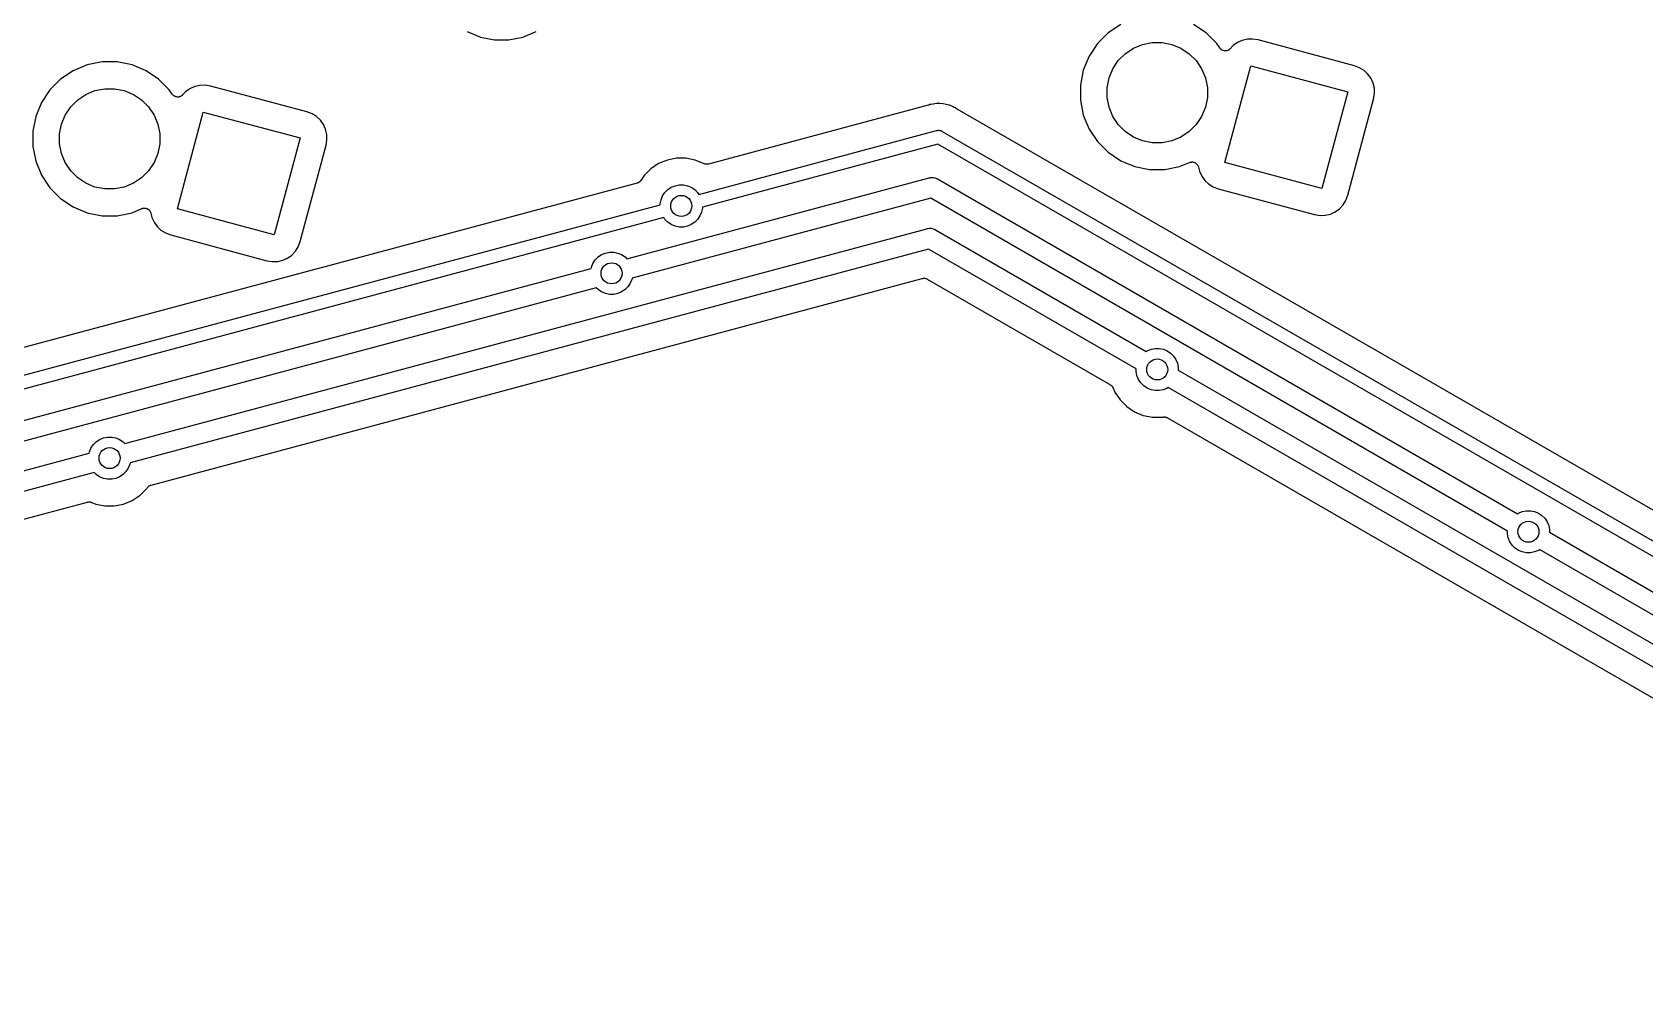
# Model space of a CAD drawing. Extents: x 0.5 to 11.2, y -6.4 to -1.8.
# Drawn here: x 2.374 to 3.58, y -4.705 to -3.996 of the extents above; entities that cross this region are included whole.
import ezdxf

# ---------------------------------------------------------------- set-up
doc = ezdxf.new("R2010")
doc.units = 0
doc.header["$MEASUREMENT"] = 0
doc.layers.add('BLACK', color=7, linetype='CONTINUOUS')

msp = doc.modelspace()

# ---------------------------------------------------------------- linework, layer by layer
at = {"layer": 'BLACK', "linetype": 'CONTINUOUS'}
for p, q in [((3.18851, -3.98997), (3.17909, -3.99626)), ((3.2524, -3.99626), (3.24298, -3.98997)), ((2.69952, -3.99526), (2.70942, -3.99936)), ((2.70942, -3.99936), (2.71994, -4.00146)), ((2.71994, -4.00146), (2.73067, -4.00146)), ((2.73067, -4.00146), (2.74119, -3.99936)), ((2.74119, -3.99936), (2.7511, -3.99526)), ((3.17108, -4.00427), (3.16479, -4.01368)), ((3.17909, -3.99626), (3.17108, -4.00427)), ((3.2048, -4.00486), (3.21205, -4.00342)), ((3.21205, -4.00342), (3.21944, -4.00342)), ((3.21944, -4.00342), (3.22668, -4.00486)), ((3.26041, -4.00427), (3.2524, -3.99626)), ((3.26255, -4.00748), (3.26041, -4.00427)), ((3.27577, -4.00347), (3.27257, -4.00577)), ((3.27936, -4.00185), (3.27577, -4.00347)), ((3.2832, -4.00095), (3.27936, -4.00185)), ((3.28713, -4.00082), (3.2832, -4.00095)), ((3.29126, -4.0015), (3.28713, -4.00082)), ((3.36323, -4.02079), (3.29126, -4.0015)), ((3.16479, -4.01368), (3.16045, -4.02415)), ((3.18661, -4.01702), (3.19184, -4.01179)), ((3.19184, -4.01179), (3.19798, -4.00769)), ((3.19798, -4.00769), (3.2048, -4.00486)), ((3.22668, -4.00486), (3.23351, -4.00769)), ((3.23351, -4.00769), (3.23965, -4.01179)), ((3.23965, -4.01179), (3.24487, -4.01702)), ((3.2626, -4.00753), (3.26255, -4.00748)), ((3.26263, -4.00759), (3.2626, -4.00753)), ((3.26291, -4.00791), (3.26263, -4.00759)), ((3.26317, -4.00824), (3.26291, -4.00791)), ((3.26322, -4.00828), (3.26317, -4.00824)), ((3.26327, -4.00833), (3.26322, -4.00828)), ((3.2636, -4.00859), (3.26327, -4.00833)), ((3.26393, -4.00886), (3.2636, -4.00859)), ((3.26399, -4.00889), (3.26393, -4.00886)), ((3.26404, -4.00893), (3.26399, -4.00889)), ((3.26441, -4.00912), (3.26404, -4.00893)), ((3.26479, -4.00932), (3.26441, -4.00912)), ((3.26485, -4.00934), (3.26479, -4.00932)), ((3.26491, -4.00937), (3.26485, -4.00934)), ((3.26532, -4.00948), (3.26491, -4.00937)), ((3.26572, -4.0096), (3.26532, -4.00948)), ((3.26579, -4.00961), (3.26572, -4.0096)), ((3.26585, -4.00963), (3.26579, -4.00961)), ((3.26627, -4.00966), (3.26585, -4.00963)), ((3.26669, -4.0097), (3.26627, -4.00966)), ((3.26676, -4.0097), (3.26669, -4.0097)), ((3.26682, -4.0097), (3.26676, -4.0097)), ((3.26724, -4.00965), (3.26682, -4.0097)), ((3.26766, -4.00961), (3.26724, -4.00965)), ((3.26773, -4.00959), (3.26766, -4.00961)), ((3.26779, -4.00959), (3.26773, -4.00959)), ((3.26819, -4.00946), (3.26779, -4.00959)), ((3.2686, -4.00934), (3.26819, -4.00946)), ((3.26866, -4.0093), (3.2686, -4.00934)), ((3.26872, -4.00928), (3.26866, -4.0093)), ((3.26909, -4.00908), (3.26872, -4.00928)), ((3.26946, -4.00888), (3.26909, -4.00908)), ((3.26951, -4.00884), (3.26946, -4.00888)), ((3.26957, -4.00881), (3.26951, -4.00884)), ((3.26989, -4.00853), (3.26957, -4.00881)), ((3.27022, -4.00827), (3.26989, -4.00853)), ((3.27026, -4.00822), (3.27022, -4.00827)), ((3.27031, -4.00817), (3.27026, -4.00822)), ((3.27036, -4.00812), (3.27031, -4.00817)), ((3.27257, -4.00577), (3.27036, -4.00812)), ((2.40483, -4.02453), (2.39541, -4.03083)), ((2.41529, -4.0202), (2.40483, -4.02453)), ((2.4264, -4.01799), (2.41529, -4.0202)), ((2.43772, -4.01799), (2.4264, -4.01799)), ((2.44883, -4.0202), (2.43772, -4.01799)), ((2.4593, -4.02453), (2.44883, -4.0202)), ((2.46872, -4.03083), (2.4593, -4.02453)), ((3.16045, -4.02415), (3.15824, -4.03526)), ((3.17968, -4.02998), (3.18251, -4.02316)), ((3.18251, -4.02316), (3.18661, -4.01702)), ((3.24487, -4.01702), (3.24897, -4.02316)), ((3.24897, -4.02316), (3.2518, -4.02998)), ((3.26641, -4.09332), (3.28582, -4.02088)), ((3.28582, -4.02088), (3.35826, -4.04029)), ((3.36715, -4.02226), (3.36323, -4.02079)), ((3.3705, -4.02434), (3.36715, -4.02226)), ((3.37337, -4.02704), (3.3705, -4.02434)), ((3.37567, -4.03024), (3.37337, -4.02704)), ((2.3874, -4.03883), (2.38111, -4.04825)), ((2.39541, -4.03083), (2.3874, -4.03883)), ((2.4143, -4.04226), (2.42112, -4.03943)), ((2.42112, -4.03943), (2.42837, -4.03799)), ((2.42837, -4.03799), (2.43575, -4.03799)), ((2.43575, -4.03799), (2.443, -4.03943)), ((2.443, -4.03943), (2.44982, -4.04226)), ((2.47672, -4.03883), (2.46872, -4.03083)), ((2.47887, -4.04205), (2.47672, -4.03883)), ((2.48889, -4.04033), (2.48668, -4.04269)), ((2.49209, -4.03804), (2.48889, -4.04033)), ((2.49568, -4.03641), (2.49209, -4.03804)), ((2.49951, -4.03552), (2.49568, -4.03641)), ((2.50345, -4.03539), (2.49951, -4.03552)), ((2.50758, -4.03607), (2.50345, -4.03539)), ((2.52074, -4.0396), (2.50758, -4.03607)), ((2.57955, -4.05535), (2.52074, -4.0396)), ((3.15824, -4.03526), (3.15824, -4.04658)), ((3.17824, -4.03723), (3.17968, -4.02998)), ((3.17824, -4.04461), (3.17824, -4.03723)), ((3.2518, -4.02998), (3.25324, -4.03723)), ((3.25324, -4.03723), (3.25324, -4.04461)), ((3.35826, -4.04029), (3.33885, -4.11273)), ((3.37729, -4.03383), (3.37567, -4.03024)), ((3.37819, -4.03766), (3.37729, -4.03383)), ((3.37832, -4.0416), (3.37819, -4.03766)), ((2.38111, -4.04825), (2.37677, -4.05872)), ((2.39883, -4.05773), (2.40293, -4.05158)), ((2.40293, -4.05158), (2.40816, -4.04636)), ((2.40816, -4.04636), (2.4143, -4.04226)), ((2.44982, -4.04226), (2.45597, -4.04636)), ((2.45597, -4.04636), (2.46119, -4.05158)), ((2.46119, -4.05158), (2.46529, -4.05773)), ((2.47892, -4.0421), (2.47887, -4.04205)), ((2.47895, -4.04216), (2.47892, -4.0421)), ((2.47922, -4.04248), (2.47895, -4.04216)), ((2.47949, -4.0428), (2.47922, -4.04248)), ((2.47954, -4.04285), (2.47949, -4.0428)), ((2.47959, -4.0429), (2.47954, -4.04285)), ((2.47992, -4.04316), (2.47959, -4.0429)), ((2.48025, -4.04342), (2.47992, -4.04316)), ((2.4803, -4.04346), (2.48025, -4.04342)), ((2.48036, -4.0435), (2.4803, -4.04346)), ((2.48073, -4.04369), (2.48036, -4.0435)), ((2.4811, -4.04389), (2.48073, -4.04369)), ((2.48117, -4.04391), (2.4811, -4.04389)), ((2.48123, -4.04394), (2.48117, -4.04391)), ((2.48163, -4.04405), (2.48123, -4.04394)), ((2.48204, -4.04417), (2.48163, -4.04405)), ((2.4821, -4.04418), (2.48204, -4.04417)), ((2.48217, -4.0442), (2.4821, -4.04418)), ((2.48259, -4.04423), (2.48217, -4.0442)), ((2.48301, -4.04427), (2.48259, -4.04423)), ((2.48307, -4.04427), (2.48301, -4.04427)), ((2.48314, -4.04427), (2.48307, -4.04427)), ((2.48356, -4.04422), (2.48314, -4.04427)), ((2.48398, -4.04418), (2.48356, -4.04422)), ((2.48404, -4.04416), (2.48398, -4.04418)), ((2.48411, -4.04415), (2.48404, -4.04416)), ((2.48451, -4.04402), (2.48411, -4.04415)), ((2.48492, -4.0439), (2.48451, -4.04402)), ((2.48497, -4.04387), (2.48492, -4.0439)), ((2.48504, -4.04385), (2.48497, -4.04387)), ((2.48541, -4.04364), (2.48504, -4.04385)), ((2.48578, -4.04345), (2.48541, -4.04364)), ((2.48583, -4.04341), (2.48578, -4.04345)), ((2.48589, -4.04337), (2.48583, -4.04341)), ((2.48621, -4.0431), (2.48589, -4.04337)), ((2.48654, -4.04283), (2.48621, -4.0431)), ((2.48658, -4.04278), (2.48654, -4.04283)), ((2.48663, -4.04274), (2.48658, -4.04278)), ((2.48668, -4.04269), (2.48663, -4.04274)), ((3.04432, -4.05037), (2.88012, -4.09437)), ((3.04452, -4.0503), (3.04432, -4.05037)), ((3.04473, -4.05024), (3.04452, -4.0503)), ((3.04479, -4.05022), (3.04473, -4.05024)), ((3.04571, -4.04988), (3.04479, -4.05022)), ((3.04669, -4.04971), (3.04571, -4.04988)), ((3.0467, -4.04971), (3.04669, -4.04971)), ((3.04815, -4.04947), (3.0467, -4.04971)), ((3.04816, -4.04947), (3.04815, -4.04947)), ((3.04815, -4.04947), (3.04815, -4.04947)), ((3.05057, -4.04907), (3.04816, -4.04947)), ((3.05306, -4.04915), (3.05057, -4.04907)), ((3.05307, -4.04915), (3.05306, -4.04915)), ((3.05306, -4.04915), (3.05306, -4.04915)), ((3.0555, -4.04923), (3.05307, -4.04915)), ((3.05788, -4.04978), (3.0555, -4.04923)), ((3.06029, -4.05034), (3.05788, -4.04978)), ((3.05788, -4.04978), (3.05788, -4.04978)), ((3.05788, -4.04978), (3.05788, -4.04978)), ((3.06253, -4.05136), (3.06029, -4.05034)), ((3.06254, -4.05136), (3.06253, -4.05136)), ((3.06253, -4.05136), (3.06253, -4.05136)), ((3.06381, -4.05194), (3.06254, -4.05136)), ((3.06388, -4.05197), (3.06381, -4.05194)), ((3.06381, -4.05194), (3.06381, -4.05194)), ((3.06479, -4.05238), (3.06388, -4.05197)), ((3.06558, -4.05295), (3.06479, -4.05238)), ((3.06576, -4.05306), (3.06558, -4.05295)), ((3.15824, -4.04658), (3.16045, -4.05769)), ((3.17968, -4.05186), (3.17824, -4.04461)), ((3.18251, -4.05868), (3.17968, -4.05186)), ((3.2518, -4.05186), (3.24897, -4.05868)), ((3.25324, -4.04461), (3.2518, -4.05186)), ((3.35835, -4.1177), (3.37763, -4.04573)), ((3.37763, -4.04573), (3.37832, -4.0416)), ((2.37677, -4.05872), (2.37456, -4.06983)), ((2.39456, -4.07179), (2.396, -4.06455)), ((2.396, -4.06455), (2.39883, -4.05773)), ((2.46529, -4.05773), (2.46812, -4.06455)), ((2.46812, -4.06455), (2.46956, -4.07179)), ((2.48273, -4.12789), (2.50214, -4.05544)), ((2.50214, -4.05544), (2.57458, -4.07485)), ((2.58347, -4.05683), (2.57955, -4.05535)), ((2.58682, -4.05891), (2.58347, -4.05683)), ((2.58969, -4.0616), (2.58682, -4.05891)), ((2.59199, -4.06481), (2.58969, -4.0616)), ((2.59361, -4.06839), (2.59199, -4.06481)), ((3.06594, -4.05318), (3.06576, -4.05306)), ((3.066, -4.05322), (3.06594, -4.05318)), ((3.40422, -4.24818), (3.066, -4.05322)), ((3.16045, -4.05769), (3.16479, -4.06816)), ((3.18661, -4.06483), (3.18251, -4.05868)), ((3.19184, -4.07005), (3.18661, -4.06483)), ((3.24487, -4.06483), (3.23965, -4.07005)), ((3.24897, -4.05868), (3.24487, -4.06483)), ((2.37456, -4.06983), (2.37456, -4.08115)), ((2.39456, -4.07918), (2.39456, -4.07179)), ((2.46956, -4.07179), (2.46956, -4.07918)), ((2.57458, -4.07485), (2.55517, -4.1473)), ((2.59451, -4.07223), (2.59361, -4.06839)), ((2.59395, -4.0803), (2.59464, -4.07617)), ((2.59464, -4.07617), (2.59451, -4.07223)), ((2.87283, -4.11703), (3.05069, -4.06937)), ((3.05069, -4.06937), (3.05092, -4.06928)), ((3.05092, -4.06928), (3.05117, -4.06924)), ((3.05117, -4.06924), (3.05139, -4.06921)), ((3.05117, -4.06924), (3.05117, -4.06924)), ((3.05139, -4.06921), (3.05189, -4.06912)), ((3.05189, -4.06912), (3.0519, -4.06912)), ((3.0519, -4.06912), (3.0519, -4.06912)), ((3.0519, -4.06912), (3.05238, -4.06914)), ((3.05238, -4.06914), (3.05288, -4.06915)), ((3.05288, -4.06915), (3.05288, -4.06915)), ((3.05288, -4.06915), (3.05288, -4.06915)), ((3.05288, -4.06915), (3.05339, -4.06927)), ((3.05339, -4.06927), (3.05384, -4.06938)), ((3.05384, -4.06938), (3.05384, -4.06938)), ((3.05384, -4.06938), (3.05384, -4.06938)), ((3.05384, -4.06938), (3.05431, -4.06959)), ((3.05431, -4.06959), (3.05451, -4.06968)), ((3.05451, -4.06968), (3.05451, -4.06968)), ((3.05451, -4.06968), (3.05474, -4.06978)), ((3.05474, -4.06978), (3.05494, -4.06993)), ((3.05494, -4.06993), (3.59424, -4.38079)), ((3.16479, -4.06816), (3.17108, -4.07758)), ((3.19798, -4.07415), (3.19184, -4.07005)), ((3.2048, -4.07698), (3.19798, -4.07415)), ((3.21205, -4.07842), (3.2048, -4.07698)), ((3.22668, -4.07698), (3.21944, -4.07842)), ((3.23351, -4.07415), (3.22668, -4.07698)), ((3.23965, -4.07005), (3.23351, -4.07415)), ((2.37456, -4.08115), (2.37677, -4.09226)), ((2.396, -4.08643), (2.39456, -4.07918)), ((2.39883, -4.09325), (2.396, -4.08643)), ((2.46812, -4.08643), (2.46529, -4.09325)), ((2.46956, -4.07918), (2.46812, -4.08643)), ((2.57467, -4.15227), (2.59395, -4.0803)), ((3.05152, -4.0795), (2.87545, -4.12668)), ((3.58927, -4.38947), (3.05152, -4.0795)), ((3.17108, -4.07758), (3.17909, -4.08558)), ((3.17909, -4.08558), (3.18851, -4.09188)), ((3.21944, -4.07842), (3.21205, -4.07842)), ((2.37677, -4.09226), (2.38111, -4.10272)), ((2.40293, -4.09939), (2.39883, -4.09325)), ((2.40816, -4.10462), (2.40293, -4.09939)), ((2.46119, -4.09939), (2.45597, -4.10462)), ((2.46529, -4.09325), (2.46119, -4.09939)), ((2.83692, -4.09795), (2.83194, -4.10293)), ((2.84277, -4.09404), (2.83692, -4.09795)), ((2.84928, -4.09135), (2.84277, -4.09404)), ((2.85618, -4.08997), (2.84928, -4.09135)), ((2.86322, -4.08997), (2.85618, -4.08997)), ((2.87013, -4.09135), (2.86322, -4.08997)), ((2.87692, -4.09416), (2.87013, -4.09135)), ((2.87705, -4.0942), (2.87692, -4.09416)), ((2.87717, -4.09425), (2.87705, -4.0942)), ((2.87751, -4.09434), (2.87717, -4.09425)), ((2.87785, -4.09444), (2.87751, -4.09434)), ((2.87798, -4.09446), (2.87785, -4.09444)), ((2.87812, -4.09449), (2.87798, -4.09446)), ((2.87847, -4.0945), (2.87812, -4.09449)), ((2.87882, -4.09454), (2.87847, -4.0945)), ((2.87896, -4.09453), (2.87882, -4.09454)), ((2.87909, -4.09453), (2.87896, -4.09453)), ((2.87944, -4.09448), (2.87909, -4.09453)), ((2.87979, -4.09445), (2.87944, -4.09448)), ((2.87992, -4.09441), (2.87979, -4.09445)), ((2.88006, -4.09439), (2.87992, -4.09441)), ((2.88012, -4.09437), (2.88006, -4.09439)), ((3.18851, -4.09188), (3.19897, -4.09621)), ((3.19897, -4.09621), (3.21008, -4.09842)), ((3.21008, -4.09842), (3.22141, -4.09842)), ((3.22141, -4.09842), (3.23251, -4.09621)), ((3.23251, -4.09621), (3.23986, -4.09317)), ((3.23986, -4.09317), (3.23993, -4.09314)), ((3.23993, -4.09314), (3.24031, -4.09303)), ((3.24031, -4.09303), (3.24068, -4.09291)), ((3.24068, -4.09291), (3.24077, -4.0929)), ((3.24077, -4.0929), (3.24087, -4.09287)), ((3.24087, -4.09287), (3.24126, -4.09284)), ((3.24126, -4.09284), (3.24165, -4.09279)), ((3.24165, -4.09279), (3.24174, -4.0928)), ((3.24174, -4.0928), (3.24184, -4.09279)), ((3.24184, -4.09279), (3.24223, -4.09283)), ((3.24223, -4.09283), (3.24262, -4.09286)), ((3.24262, -4.09286), (3.24271, -4.09288)), ((3.24271, -4.09288), (3.24281, -4.09289)), ((3.24281, -4.09289), (3.24318, -4.09301)), ((3.24318, -4.09301), (3.24356, -4.09311)), ((3.24356, -4.09311), (3.24365, -4.09316)), ((3.24365, -4.09316), (3.24374, -4.09319)), ((3.24374, -4.09319), (3.24408, -4.09338)), ((3.24408, -4.09338), (3.24443, -4.09355)), ((3.24443, -4.09355), (3.24451, -4.09361)), ((3.24451, -4.09361), (3.2446, -4.09366)), ((3.2446, -4.09366), (3.2449, -4.09391)), ((3.2449, -4.09391), (3.24521, -4.09415)), ((3.24521, -4.09415), (3.24527, -4.09422)), ((3.24527, -4.09422), (3.24534, -4.09428)), ((3.24534, -4.09428), (3.24559, -4.09459)), ((3.24559, -4.09459), (3.24585, -4.09488)), ((3.24585, -4.09488), (3.2459, -4.09497)), ((3.2459, -4.09497), (3.24596, -4.09504)), ((3.24596, -4.09504), (3.24614, -4.09539)), ((3.24614, -4.09539), (3.24633, -4.09573)), ((3.24633, -4.09573), (3.24637, -4.09582)), ((3.24637, -4.09582), (3.24641, -4.09591)), ((3.24641, -4.09591), (3.24652, -4.09628)), ((3.24652, -4.09628), (3.24665, -4.09665)), ((3.24665, -4.09665), (3.24738, -4.09978)), ((3.24738, -4.09978), (3.249, -4.10337)), ((3.33885, -4.11273), (3.26641, -4.09332)), ((2.82658, -4.10871), (2.02014, -4.3248)), ((2.38111, -4.10272), (2.3874, -4.11214)), ((2.3874, -4.11214), (2.39541, -4.12015)), ((2.4143, -4.10872), (2.40816, -4.10462)), ((2.42112, -4.11155), (2.4143, -4.10872)), ((2.42837, -4.11299), (2.42112, -4.11155)), ((2.43575, -4.11299), (2.42837, -4.11299)), ((2.443, -4.11155), (2.43575, -4.11299)), ((2.44982, -4.10872), (2.443, -4.11155)), ((2.45597, -4.10462), (2.44982, -4.10872)), ((2.81901, -4.16527), (3.04502, -4.10472)), ((2.82686, -4.10861), (2.82658, -4.10871)), ((2.82715, -4.10853), (2.82686, -4.10861)), ((2.82732, -4.10844), (2.82715, -4.10853)), ((2.82749, -4.10837), (2.82732, -4.10844)), ((2.82775, -4.10821), (2.82749, -4.10837)), ((2.82801, -4.10808), (2.82775, -4.10821)), ((2.82816, -4.10796), (2.82801, -4.10808)), ((2.82832, -4.10786), (2.82816, -4.10796)), ((2.82854, -4.10765), (2.82832, -4.10786)), ((2.82878, -4.10747), (2.82854, -4.10765)), ((2.8289, -4.10732), (2.82878, -4.10747)), ((2.82904, -4.10719), (2.8289, -4.10732)), ((2.82921, -4.10695), (2.82904, -4.10719)), ((2.82941, -4.10672), (2.82921, -4.10695)), ((2.82944, -4.10666), (2.82941, -4.10672)), ((2.83194, -4.10293), (2.82944, -4.10666)), ((2.84966, -4.11349), (2.85224, -4.11177)), ((2.85224, -4.11177), (2.85511, -4.11058)), ((2.85511, -4.11058), (2.85815, -4.10997)), ((2.85815, -4.10997), (2.86125, -4.10997)), ((2.86125, -4.10997), (2.8643, -4.11058)), ((2.8643, -4.11058), (2.86716, -4.11177)), ((2.86716, -4.11177), (2.86974, -4.11349)), ((3.04502, -4.10472), (3.04537, -4.10459)), ((3.04537, -4.10459), (3.04573, -4.10452)), ((3.04573, -4.10452), (3.04683, -4.10434)), ((3.04573, -4.10452), (3.04573, -4.10452)), ((3.04683, -4.10434), (3.04683, -4.10434)), ((3.04683, -4.10434), (3.04818, -4.10439)), ((3.04818, -4.10439), (3.0483, -4.10439)), ((3.0483, -4.10439), (3.04974, -4.10473)), ((3.04974, -4.10473), (3.05109, -4.10534)), ((3.05109, -4.10534), (3.05139, -4.10555)), ((3.05139, -4.10555), (3.48519, -4.35601)), ((3.249, -4.10337), (3.2513, -4.10657)), ((3.2513, -4.10657), (3.25417, -4.10926)), ((3.25417, -4.10926), (3.25752, -4.11134)), ((3.25752, -4.11134), (3.26144, -4.11282)), ((3.26144, -4.11282), (3.33341, -4.1321)), ((2.01285, -4.34746), (2.84396, -4.12476)), ((2.39541, -4.12015), (2.40483, -4.12644)), ((3.04626, -4.11991), (2.8229, -4.17976)), ((2.84396, -4.12417), (2.84456, -4.12113)), ((2.84396, -4.12476), (2.84396, -4.12417)), ((2.84456, -4.12113), (2.84575, -4.11826)), ((2.84575, -4.11826), (2.84747, -4.11568)), ((2.84747, -4.11568), (2.84966, -4.11349)), ((2.86974, -4.11349), (2.87194, -4.11568)), ((2.87194, -4.11568), (2.87283, -4.11703)), ((3.47769, -4.369), (3.04626, -4.11991)), ((3.3521, -4.12784), (3.3548, -4.12497)), ((3.3548, -4.12497), (3.35688, -4.12162)), ((3.35688, -4.12162), (3.35835, -4.1177)), ((2.84657, -4.13442), (2.01547, -4.35711)), ((2.40483, -4.12644), (2.41529, -4.13078)), ((2.41529, -4.13078), (2.4264, -4.13299)), ((2.4264, -4.13299), (2.43772, -4.13299)), ((2.43772, -4.13299), (2.44883, -4.13078)), ((2.44883, -4.13078), (2.45618, -4.12773)), ((2.45618, -4.12773), (2.45625, -4.12771)), ((2.45625, -4.12771), (2.45662, -4.1276)), ((2.45662, -4.1276), (2.457, -4.12748)), ((2.457, -4.12748), (2.45709, -4.12746)), ((2.45709, -4.12746), (2.45719, -4.12744)), ((2.45719, -4.12744), (2.45758, -4.1274)), ((2.45758, -4.1274), (2.45796, -4.12736)), ((2.45796, -4.12736), (2.45806, -4.12736)), ((2.45806, -4.12736), (2.45816, -4.12735)), ((2.45816, -4.12735), (2.45855, -4.1274)), ((2.45855, -4.1274), (2.45894, -4.12742)), ((2.45894, -4.12742), (2.45903, -4.12745)), ((2.45903, -4.12745), (2.45913, -4.12746)), ((2.45913, -4.12746), (2.4595, -4.12758)), ((2.4595, -4.12758), (2.45988, -4.12768)), ((2.45988, -4.12768), (2.45997, -4.12773)), ((2.45997, -4.12773), (2.46006, -4.12775)), ((2.46006, -4.12775), (2.4604, -4.12794)), ((2.4604, -4.12794), (2.46075, -4.12812)), ((2.46075, -4.12812), (2.46083, -4.12818)), ((2.46083, -4.12818), (2.46091, -4.12822)), ((2.46091, -4.12822), (2.46121, -4.12847)), ((2.46121, -4.12847), (2.46152, -4.12871)), ((2.46152, -4.12871), (2.46159, -4.12879)), ((2.46159, -4.12879), (2.46166, -4.12885)), ((2.46166, -4.12885), (2.46191, -4.12915)), ((2.46191, -4.12915), (2.46217, -4.12945)), ((2.46217, -4.12945), (2.46222, -4.12953)), ((2.46222, -4.12953), (2.46228, -4.12961)), ((2.46228, -4.12961), (2.46246, -4.12995)), ((2.46246, -4.12995), (2.46265, -4.13029)), ((2.46265, -4.13029), (2.46268, -4.13039)), ((2.46268, -4.13039), (2.46273, -4.13047)), ((2.46273, -4.13047), (2.46284, -4.13085)), ((2.46284, -4.13085), (2.46297, -4.13122)), ((2.46297, -4.13122), (2.4637, -4.13435)), ((2.4637, -4.13435), (2.46532, -4.13794)), ((2.55517, -4.1473), (2.48273, -4.12789)), ((2.84747, -4.13576), (2.84657, -4.13442)), ((2.84966, -4.13795), (2.84747, -4.13576)), ((2.87194, -4.13576), (2.86974, -4.13795)), ((2.87366, -4.13318), (2.87194, -4.13576)), ((2.87485, -4.13032), (2.87366, -4.13318)), ((2.87545, -4.12727), (2.87485, -4.13032)), ((2.87545, -4.12668), (2.87545, -4.12727)), ((3.33341, -4.1321), (3.33754, -4.13278)), ((3.33754, -4.13278), (3.34147, -4.13266)), ((3.34147, -4.13266), (3.34531, -4.13176)), ((3.34531, -4.13176), (3.3489, -4.13014)), ((3.3489, -4.13014), (3.3521, -4.12784)), ((2.4435, -4.30353), (3.04349, -4.14276)), ((2.46532, -4.13794), (2.46762, -4.14114)), ((2.46762, -4.14114), (2.47049, -4.14383)), ((2.47049, -4.14383), (2.47384, -4.14591)), ((2.47384, -4.14591), (2.47776, -4.14739)), ((2.47776, -4.14739), (2.54973, -4.16667)), ((2.85224, -4.13968), (2.84966, -4.13795)), ((2.85511, -4.14086), (2.85224, -4.13968)), ((2.85815, -4.14147), (2.85511, -4.14086)), ((2.86125, -4.14147), (2.85815, -4.14147)), ((2.8643, -4.14086), (2.86125, -4.14147)), ((2.86716, -4.13968), (2.8643, -4.14086)), ((2.86974, -4.13795), (2.86716, -4.13968)), ((3.04349, -4.14276), (3.04383, -4.14263)), ((3.04383, -4.14263), (3.0442, -4.14257)), ((3.0442, -4.14257), (3.04529, -4.14239)), ((3.0442, -4.14257), (3.0442, -4.14257)), ((3.04529, -4.14239), (3.04529, -4.14239)), ((3.04529, -4.14239), (3.04603, -4.14242)), ((3.04603, -4.14242), (3.04677, -4.14244)), ((3.04677, -4.14244), (3.0482, -4.14277)), ((3.0482, -4.14277), (3.04955, -4.14338)), ((3.04955, -4.14338), (3.04985, -4.1436)), ((3.04985, -4.1436), (3.20749, -4.23461)), ((3.04472, -4.15796), (2.44739, -4.31801)), ((2.56842, -4.16241), (2.57111, -4.15953)), ((2.57111, -4.15953), (2.57319, -4.15619)), ((2.57319, -4.15619), (2.57467, -4.15227)), ((2.80011, -4.16215), (2.80298, -4.16096)), ((2.80298, -4.16096), (2.80602, -4.16036)), ((2.80602, -4.16036), (2.80912, -4.16036)), ((2.80912, -4.16036), (2.81216, -4.16096)), ((2.81216, -4.16096), (2.81503, -4.16215)), ((3.19999, -4.24761), (3.04472, -4.15796)), ((1.90633, -4.40983), (2.79224, -4.17245)), ((2.54973, -4.16667), (2.55386, -4.16735)), ((2.55386, -4.16735), (2.55779, -4.16722)), ((2.55779, -4.16722), (2.56163, -4.16633)), ((2.56163, -4.16633), (2.56522, -4.1647)), ((2.56522, -4.1647), (2.56842, -4.16241)), ((2.79224, -4.17245), (2.79243, -4.17151)), ((2.79243, -4.17151), (2.79361, -4.16865)), ((2.79361, -4.16865), (2.79534, -4.16607)), ((2.79534, -4.16607), (2.79753, -4.16387)), ((2.79753, -4.16387), (2.80011, -4.16215)), ((2.81503, -4.16215), (2.81761, -4.16387)), ((2.81761, -4.16387), (2.81901, -4.16527)), ((2.46308, -4.33452), (3.0399, -4.17996)), ((2.82153, -4.18356), (2.8198, -4.18614)), ((2.82271, -4.1807), (2.82153, -4.18356)), ((2.8229, -4.17976), (2.82271, -4.1807)), ((3.0399, -4.17996), (3.03991, -4.17995)), ((3.03991, -4.17995), (3.03996, -4.17994)), ((3.03991, -4.17995), (3.03991, -4.17995)), ((3.03991, -4.17995), (3.03991, -4.17995)), ((3.03996, -4.17994), (3.04042, -4.17987)), ((3.04042, -4.17987), (3.04088, -4.1798)), ((3.04088, -4.1798), (3.0409, -4.1798)), ((3.0409, -4.1798), (3.04093, -4.17979)), ((3.04093, -4.17979), (3.04139, -4.17982)), ((3.04139, -4.17982), (3.04185, -4.17983)), ((3.04185, -4.17983), (3.04188, -4.17984)), ((3.04188, -4.17984), (3.0419, -4.17984)), ((3.0419, -4.17984), (3.04235, -4.17995)), ((3.04235, -4.17995), (3.0428, -4.18005)), ((3.0428, -4.18005), (3.04283, -4.18007)), ((3.04283, -4.18007), (3.04285, -4.18007)), ((3.04285, -4.18007), (3.04327, -4.18027)), ((3.04327, -4.18027), (3.04369, -4.18046)), ((3.04369, -4.18046), (3.1807, -4.25956)), ((2.79613, -4.18694), (1.91021, -4.42432)), ((2.79753, -4.18834), (2.79613, -4.18694)), ((2.80011, -4.19006), (2.79753, -4.18834)), ((2.80298, -4.19125), (2.80011, -4.19006)), ((2.80602, -4.19185), (2.80298, -4.19125)), ((2.80912, -4.19185), (2.80602, -4.19185)), ((2.81216, -4.19125), (2.80912, -4.19185)), ((2.81503, -4.19006), (2.81216, -4.19125)), ((2.81761, -4.18834), (2.81503, -4.19006)), ((2.8198, -4.18614), (2.81761, -4.18834)), ((3.20828, -4.23408), (3.21115, -4.2329)), ((3.21115, -4.2329), (3.21419, -4.23229)), ((3.21419, -4.23229), (3.21729, -4.23229)), ((3.21729, -4.23229), (3.22034, -4.2329)), ((3.22034, -4.2329), (3.2232, -4.23408)), ((3.20749, -4.23461), (3.20828, -4.23408)), ((3.2232, -4.23408), (3.22578, -4.23581)), ((3.22578, -4.23581), (3.22797, -4.238)), ((3.22797, -4.238), (3.2297, -4.24058)), ((3.2297, -4.24058), (3.23089, -4.24344)), ((3.23089, -4.24344), (3.23149, -4.24649)), ((3.19999, -4.24959), (3.19999, -4.24761)), ((3.2006, -4.25263), (3.19999, -4.24959)), ((3.20179, -4.2555), (3.2006, -4.25263)), ((3.20351, -4.25808), (3.20179, -4.2555)), ((3.2057, -4.26027), (3.20351, -4.25808)), ((3.23149, -4.24649), (3.23149, -4.24847)), ((3.23149, -4.24847), (3.8638, -4.61353)), ((3.59328, -4.35716), (3.40422, -4.24818)), ((3.1807, -4.25956), (3.18076, -4.2596)), ((3.18076, -4.2596), (3.18087, -4.25968)), ((3.18087, -4.25968), (3.18099, -4.25974)), ((3.18099, -4.25974), (3.18127, -4.25997)), ((3.18127, -4.25997), (3.18155, -4.26018)), ((3.18155, -4.26018), (3.18164, -4.26028)), ((3.18164, -4.26028), (3.18175, -4.26036)), ((3.18175, -4.26036), (3.18197, -4.26064)), ((3.18197, -4.26064), (3.18221, -4.2609)), ((3.18221, -4.2609), (3.18228, -4.26101)), ((3.18228, -4.26101), (3.18236, -4.26112)), ((3.18236, -4.26112), (3.18253, -4.26143)), ((3.18253, -4.26143), (3.18271, -4.26173)), ((3.18271, -4.26173), (3.18276, -4.26186)), ((3.18276, -4.26186), (3.18282, -4.26198)), ((3.18282, -4.26198), (3.18406, -4.26497)), ((3.18406, -4.26497), (3.18798, -4.27083)), ((3.20828, -4.26199), (3.2057, -4.26027)), ((3.21115, -4.26318), (3.20828, -4.26199)), ((3.21419, -4.26379), (3.21115, -4.26318)), ((3.21729, -4.26379), (3.21419, -4.26379)), ((3.22034, -4.26318), (3.21729, -4.26379)), ((3.2232, -4.26199), (3.22034, -4.26318)), ((3.224, -4.26146), (3.2232, -4.26199)), ((3.8563, -4.62653), (3.224, -4.26146)), ((3.18798, -4.27083), (3.19295, -4.27581)), ((3.19295, -4.27581), (3.19881, -4.27972)), ((3.19881, -4.27972), (3.20532, -4.28241)), ((3.20532, -4.28241), (3.21222, -4.28379)), ((3.21222, -4.28379), (3.21926, -4.28379)), ((3.21926, -4.28379), (3.21994, -4.28365)), ((3.21994, -4.28365), (3.22001, -4.28364)), ((3.22001, -4.28364), (3.22031, -4.28361)), ((3.22031, -4.28361), (3.22061, -4.28356)), ((3.22061, -4.28356), (3.2208, -4.28357)), ((3.2208, -4.28357), (3.22099, -4.28355)), ((3.22099, -4.28355), (3.22128, -4.28359)), ((3.22128, -4.28359), (3.22158, -4.2836)), ((3.22158, -4.2836), (3.22177, -4.28364)), ((3.22177, -4.28364), (3.22195, -4.28366)), ((3.22195, -4.28366), (3.22224, -4.28375)), ((3.22224, -4.28375), (3.22253, -4.28382)), ((3.22253, -4.28382), (3.2227, -4.2839)), ((3.2227, -4.2839), (3.22289, -4.28396)), ((3.22289, -4.28396), (3.22315, -4.2841)), ((3.22315, -4.2841), (3.22342, -4.28422)), ((3.22342, -4.28422), (3.83701, -4.63848)), ((2.41811, -4.3069), (2.41983, -4.30432)), ((2.41983, -4.30432), (2.42202, -4.30212)), ((2.42202, -4.30212), (2.4246, -4.3004)), ((2.4246, -4.3004), (2.42747, -4.29921)), ((2.42747, -4.29921), (2.43051, -4.29861)), ((2.43051, -4.29861), (2.43361, -4.29861)), ((2.43361, -4.29861), (2.43666, -4.29921)), ((2.43666, -4.29921), (2.43952, -4.3004)), ((2.43952, -4.3004), (2.4421, -4.30212)), ((2.4421, -4.30212), (2.4435, -4.30353)), ((1.65765, -4.51409), (2.41673, -4.3107)), ((2.41673, -4.3107), (2.41692, -4.30976)), ((2.41692, -4.30976), (2.41811, -4.3069)), ((2.44739, -4.31801), (2.4472, -4.31895)), ((2.42062, -4.32519), (1.65957, -4.52911)), ((2.42202, -4.32659), (2.42062, -4.32519)), ((2.4246, -4.32831), (2.42202, -4.32659)), ((2.42747, -4.3295), (2.4246, -4.32831)), ((2.43051, -4.3301), (2.42747, -4.3295)), ((2.43361, -4.3301), (2.43051, -4.3301)), ((2.43666, -4.3295), (2.43361, -4.3301)), ((2.43952, -4.32831), (2.43666, -4.3295)), ((2.4421, -4.32659), (2.43952, -4.32831)), ((2.44429, -4.3244), (2.4421, -4.32659)), ((2.44602, -4.32182), (2.44429, -4.3244)), ((2.4472, -4.31895), (2.44602, -4.32182)), ((2.44899, -4.34604), (2.45485, -4.34212)), ((2.45485, -4.34212), (2.45983, -4.33714)), ((2.45983, -4.33714), (2.46021, -4.33657)), ((2.46021, -4.33657), (2.46025, -4.33651)), ((2.46025, -4.33651), (2.46045, -4.33628)), ((2.46045, -4.33628), (2.46062, -4.33604)), ((2.46062, -4.33604), (2.46076, -4.33591)), ((2.46076, -4.33591), (2.46088, -4.33576)), ((2.46088, -4.33576), (2.46112, -4.33558)), ((2.46112, -4.33558), (2.46133, -4.33537)), ((2.46133, -4.33537), (2.4615, -4.33527)), ((2.4615, -4.33527), (2.46164, -4.33515)), ((2.46164, -4.33515), (2.46191, -4.33502)), ((2.46191, -4.33502), (2.46216, -4.33486)), ((2.46216, -4.33486), (2.46234, -4.33479)), ((2.46234, -4.33479), (2.46251, -4.3347)), ((2.46251, -4.3347), (2.4628, -4.33462)), ((2.4628, -4.33462), (2.46308, -4.33452)), ((1.66699, -4.54783), (2.41544, -4.34728)), ((2.41544, -4.34728), (2.4155, -4.34726)), ((2.4155, -4.34726), (2.41564, -4.34724)), ((2.41564, -4.34724), (2.41577, -4.3472)), ((2.41577, -4.3472), (2.41612, -4.34717)), ((2.41612, -4.34717), (2.41647, -4.34712)), ((2.41647, -4.34712), (2.4166, -4.34712)), ((2.4166, -4.34712), (2.41674, -4.34711)), ((2.41674, -4.34711), (2.41709, -4.34715)), ((2.41709, -4.34715), (2.41744, -4.34716)), ((2.41744, -4.34716), (2.41757, -4.34719)), ((2.41757, -4.34719), (2.41771, -4.34721)), ((2.41771, -4.34721), (2.41805, -4.34731)), ((2.41805, -4.34731), (2.41839, -4.3474)), ((2.41839, -4.3474), (2.41851, -4.34745)), ((2.41851, -4.34745), (2.41864, -4.34749)), ((2.41864, -4.34749), (2.42163, -4.34873)), ((2.42163, -4.34873), (2.42854, -4.3501)), ((2.42854, -4.3501), (2.43558, -4.3501)), ((2.43558, -4.3501), (2.44249, -4.34873)), ((2.44249, -4.34873), (2.44899, -4.34604)), ((3.48598, -4.35548), (3.48885, -4.35429)), ((3.48885, -4.35429), (3.49189, -4.35369)), ((3.49189, -4.35369), (3.49499, -4.35369)), ((3.49499, -4.35369), (3.49804, -4.35429)), ((3.49804, -4.35429), (3.5009, -4.35548)), ((3.48519, -4.35601), (3.48598, -4.35548)), ((3.5009, -4.35548), (3.50348, -4.3572)), ((3.50348, -4.3572), (3.50567, -4.3594)), ((3.50567, -4.3594), (3.5074, -4.36197)), ((3.5074, -4.36197), (3.50859, -4.36484)), ((3.50859, -4.36484), (3.50919, -4.36788)), ((3.47769, -4.37099), (3.47769, -4.369)), ((3.4783, -4.37403), (3.47769, -4.37099)), ((3.47949, -4.37689), (3.4783, -4.37403)), ((3.48121, -4.37947), (3.47949, -4.37689)), ((3.50919, -4.36788), (3.50919, -4.36987)), ((3.50919, -4.36987), (4.13019, -4.7284)), ((3.4834, -4.38167), (3.48121, -4.37947)), ((3.48598, -4.38339), (3.4834, -4.38167)), ((3.48885, -4.38458), (3.48598, -4.38339)), ((3.49189, -4.38518), (3.48885, -4.38458)), ((3.49499, -4.38518), (3.49189, -4.38518)), ((3.49804, -4.38458), (3.49499, -4.38518)), ((3.5009, -4.38339), (3.49804, -4.38458)), ((3.5017, -4.38286), (3.5009, -4.38339)), ((4.12269, -4.74139), (3.5017, -4.38286))]:
    msp.add_line(p, q, dxfattribs=at)
at = {"layer": 'BLACK'}
for centre in [(2.8597, -4.12572), (2.80757, -4.17611), (3.21574, -4.24804), (2.43206, -4.31436), (3.49344, -4.36943)]:
    msp.add_circle(centre, 0.00787, dxfattribs=at)

doc.saveas('drawing.dxf')
